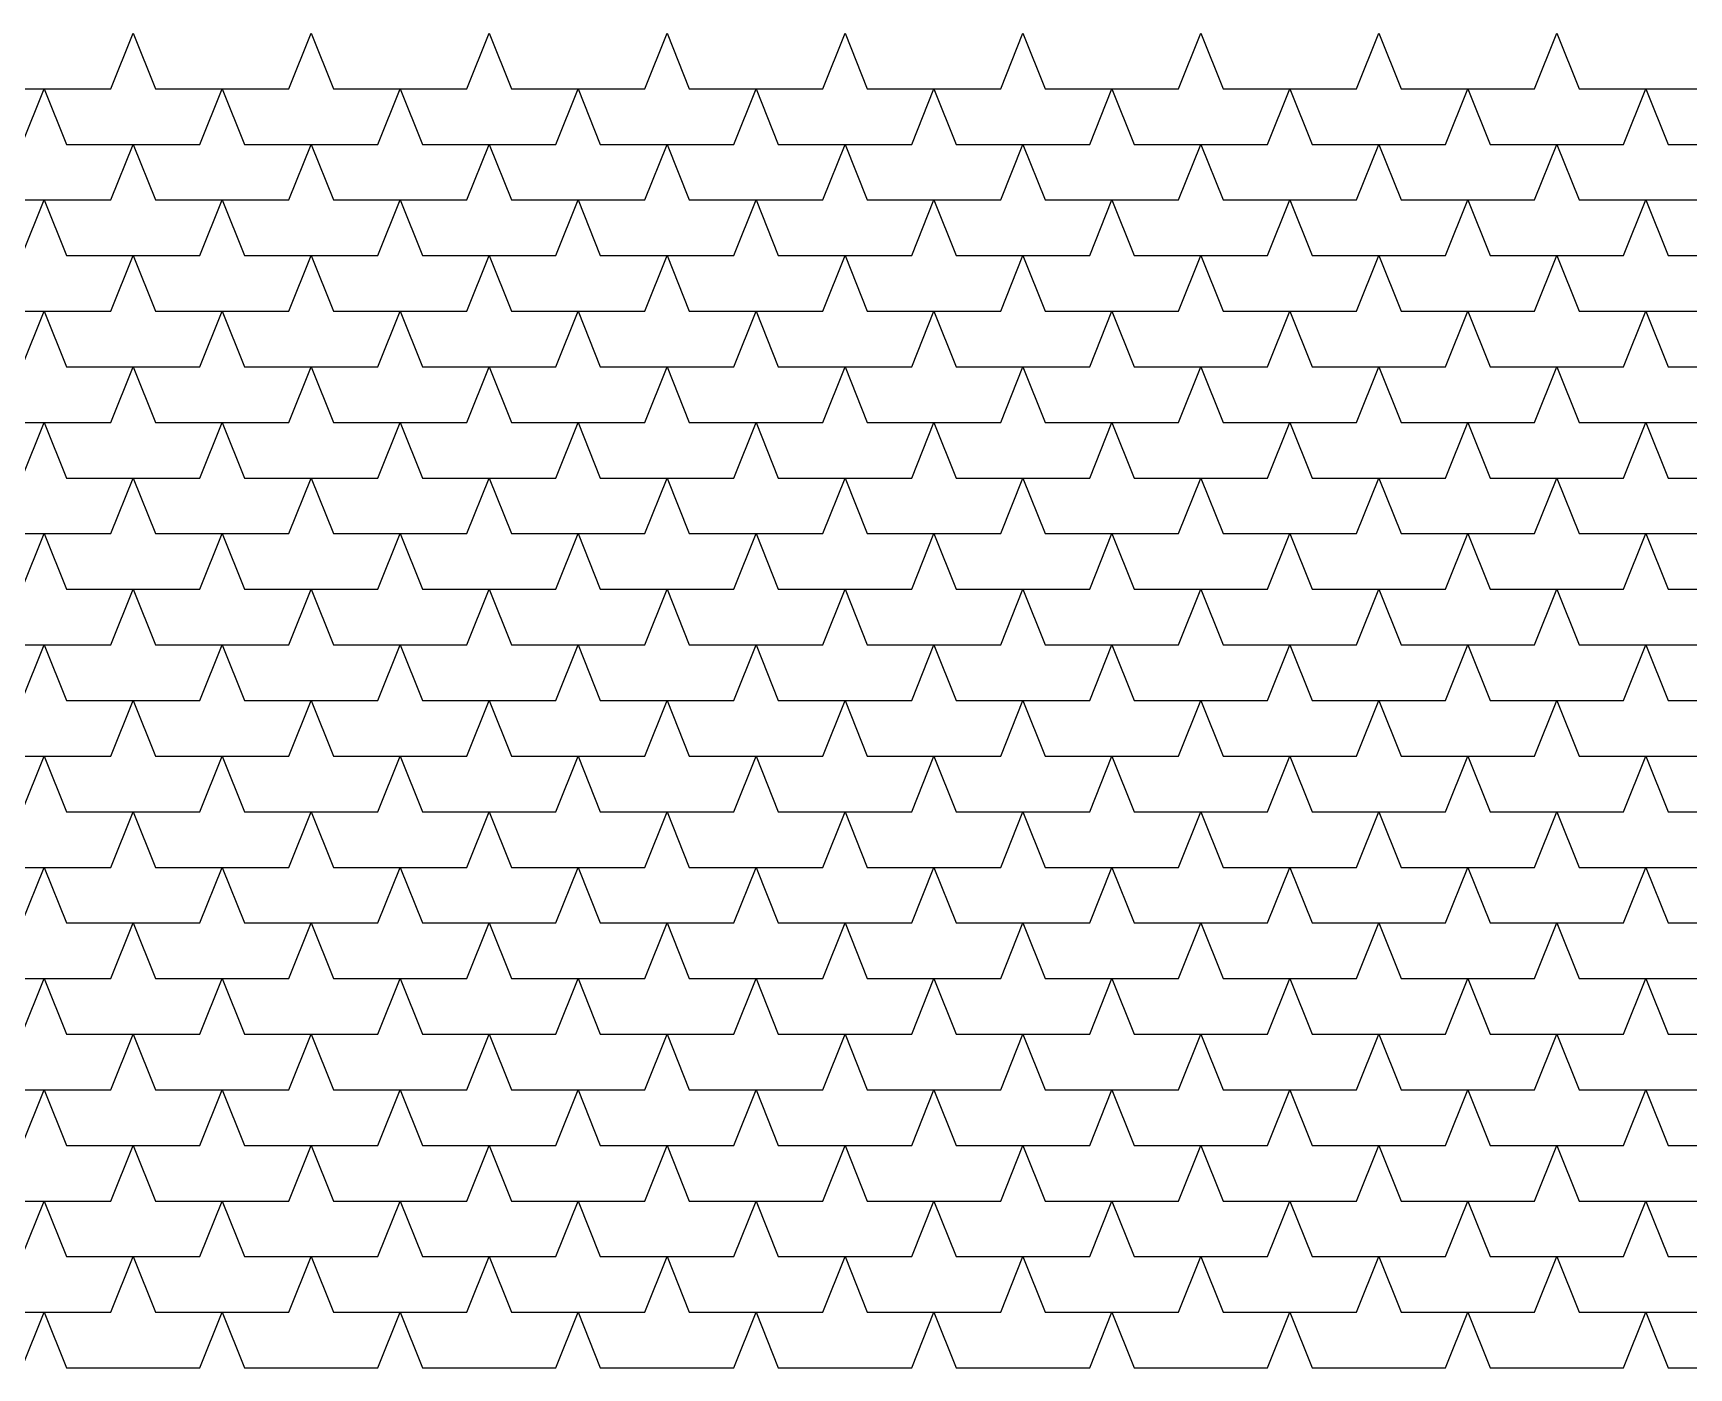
# Model space of a CAD drawing. Header units: inches. Extents: x 86794 to 87086, y 41803 to 41823.
# Drawn here: x 87026.601 to 87028.09, y 41816.78 to 41817.98 of the extents above; entities that cross this region are included whole.
import ezdxf

# ---------------------------------------------------------------- set-up
doc = ezdxf.new("R2010")
doc.units = ezdxf.units.IN
doc.header["$MEASUREMENT"] = 0

msp = doc.modelspace()

# ---------------------------------------------------------------- linework, layer by layer
at = {"color": 250}
for p, q in [((87026.6709, 41817.9295), (87026.6909, 41817.9795)), ((87026.6909, 41817.9795), (87026.7109, 41817.9295)), ((87026.8309, 41817.9295), (87026.8509, 41817.9795)), ((87026.8509, 41817.9795), (87026.8709, 41817.9295)), ((87026.9909, 41817.9295), (87027.0109, 41817.9795)), ((87027.0109, 41817.9795), (87027.0309, 41817.9295)), ((87027.1509, 41817.9295), (87027.1709, 41817.9795)), ((87027.1709, 41817.9795), (87027.1909, 41817.9295)), ((87027.3109, 41817.9295), (87027.3309, 41817.9795)), ((87027.3309, 41817.9795), (87027.3509, 41817.9295)), ((87027.4709, 41817.9295), (87027.4909, 41817.9795)), ((87027.4909, 41817.9795), (87027.5109, 41817.9295)), ((87027.6309, 41817.9295), (87027.6509, 41817.9795)), ((87027.6509, 41817.9795), (87027.6709, 41817.9295)), ((87027.7909, 41817.9295), (87027.8109, 41817.9795)), ((87027.8109, 41817.9795), (87027.8309, 41817.9295)), ((87027.9509, 41817.9295), (87027.9709, 41817.9795)), ((87027.9709, 41817.9795), (87027.9909, 41817.9295)), ((87026.5509, 41817.9295), (87026.6709, 41817.9295)), ((87026.5909, 41817.8795), (87026.6109, 41817.9295)), ((87026.6109, 41817.9295), (87026.6309, 41817.8795)), ((87026.7109, 41817.9295), (87026.8309, 41817.9295)), ((87026.7509, 41817.8795), (87026.7709, 41817.9295)), ((87026.7709, 41817.9295), (87026.7909, 41817.8795)), ((87026.8709, 41817.9295), (87026.9909, 41817.9295)), ((87026.9109, 41817.8795), (87026.9309, 41817.9295)), ((87026.9309, 41817.9295), (87026.9509, 41817.8795)), ((87027.0309, 41817.9295), (87027.1509, 41817.9295)), ((87027.0709, 41817.8795), (87027.0909, 41817.9295)), ((87027.0909, 41817.9295), (87027.1109, 41817.8795)), ((87027.1909, 41817.9295), (87027.3109, 41817.9295)), ((87027.2309, 41817.8795), (87027.2509, 41817.9295)), ((87027.2509, 41817.9295), (87027.2709, 41817.8795)), ((87027.3509, 41817.9295), (87027.4709, 41817.9295)), ((87027.3909, 41817.8795), (87027.4109, 41817.9295)), ((87027.4109, 41817.9295), (87027.4309, 41817.8795)), ((87027.5109, 41817.9295), (87027.6309, 41817.9295)), ((87027.5509, 41817.8795), (87027.5709, 41817.9295)), ((87027.5709, 41817.9295), (87027.5909, 41817.8795)), ((87027.6709, 41817.9295), (87027.7909, 41817.9295)), ((87027.7109, 41817.8795), (87027.7309, 41817.9295)), ((87027.7309, 41817.9295), (87027.7509, 41817.8795)), ((87027.8309, 41817.9295), (87027.9509, 41817.9295)), ((87027.8709, 41817.8795), (87027.8909, 41817.9295)), ((87027.8909, 41817.9295), (87027.9109, 41817.8795)), ((87027.9909, 41817.9295), (87028.1109, 41817.9295)), ((87028.0309, 41817.8795), (87028.0509, 41817.9295)), ((87028.0509, 41817.9295), (87028.0709, 41817.8795)), ((87026.6309, 41817.8795), (87026.7509, 41817.8795)), ((87026.6709, 41817.8295), (87026.6909, 41817.8795)), ((87026.6909, 41817.8795), (87026.7109, 41817.8295)), ((87026.7909, 41817.8795), (87026.9109, 41817.8795)), ((87026.8309, 41817.8295), (87026.8509, 41817.8795)), ((87026.8509, 41817.8795), (87026.8709, 41817.8295)), ((87026.9509, 41817.8795), (87027.0709, 41817.8795)), ((87026.9909, 41817.8295), (87027.0109, 41817.8795)), ((87027.0109, 41817.8795), (87027.0309, 41817.8295)), ((87027.1109, 41817.8795), (87027.2309, 41817.8795)), ((87027.1509, 41817.8295), (87027.1709, 41817.8795)), ((87027.1709, 41817.8795), (87027.1909, 41817.8295)), ((87027.2709, 41817.8795), (87027.3909, 41817.8795)), ((87027.3109, 41817.8295), (87027.3309, 41817.8795)), ((87027.3309, 41817.8795), (87027.3509, 41817.8295)), ((87027.4309, 41817.8795), (87027.5509, 41817.8795)), ((87027.4709, 41817.8295), (87027.4909, 41817.8795)), ((87027.4909, 41817.8795), (87027.5109, 41817.8295)), ((87027.5909, 41817.8795), (87027.7109, 41817.8795)), ((87027.6309, 41817.8295), (87027.6509, 41817.8795)), ((87027.6509, 41817.8795), (87027.6709, 41817.8295)), ((87027.7509, 41817.8795), (87027.8709, 41817.8795)), ((87027.7909, 41817.8295), (87027.8109, 41817.8795)), ((87027.8109, 41817.8795), (87027.8309, 41817.8295)), ((87027.9109, 41817.8795), (87028.0309, 41817.8795)), ((87027.9509, 41817.8295), (87027.9709, 41817.8795)), ((87027.9709, 41817.8795), (87027.9909, 41817.8295)), ((87028.0709, 41817.8795), (87028.1909, 41817.8795)), ((87026.5509, 41817.8295), (87026.6709, 41817.8295)), ((87026.5909, 41817.7795), (87026.6109, 41817.8295)), ((87026.6109, 41817.8295), (87026.6309, 41817.7795)), ((87026.7109, 41817.8295), (87026.8309, 41817.8295)), ((87026.7509, 41817.7795), (87026.7709, 41817.8295)), ((87026.7709, 41817.8295), (87026.7909, 41817.7795)), ((87026.8709, 41817.8295), (87026.9909, 41817.8295)), ((87026.9109, 41817.7795), (87026.9309, 41817.8295)), ((87026.9309, 41817.8295), (87026.9509, 41817.7795)), ((87027.0309, 41817.8295), (87027.1509, 41817.8295)), ((87027.0709, 41817.7795), (87027.0909, 41817.8295)), ((87027.0909, 41817.8295), (87027.1109, 41817.7795)), ((87027.1909, 41817.8295), (87027.3109, 41817.8295)), ((87027.2309, 41817.7795), (87027.2509, 41817.8295)), ((87027.2509, 41817.8295), (87027.2709, 41817.7795)), ((87027.3509, 41817.8295), (87027.4709, 41817.8295)), ((87027.3909, 41817.7795), (87027.4109, 41817.8295)), ((87027.4109, 41817.8295), (87027.4309, 41817.7795)), ((87027.5109, 41817.8295), (87027.6309, 41817.8295)), ((87027.5509, 41817.7795), (87027.5709, 41817.8295)), ((87027.5709, 41817.8295), (87027.5909, 41817.7795)), ((87027.6709, 41817.8295), (87027.7909, 41817.8295)), ((87027.7109, 41817.7795), (87027.7309, 41817.8295)), ((87027.7309, 41817.8295), (87027.7509, 41817.7795)), ((87027.8309, 41817.8295), (87027.9509, 41817.8295)), ((87027.8709, 41817.7795), (87027.8909, 41817.8295)), ((87027.8909, 41817.8295), (87027.9109, 41817.7795)), ((87027.9909, 41817.8295), (87028.1109, 41817.8295)), ((87028.0309, 41817.7795), (87028.0509, 41817.8295)), ((87028.0509, 41817.8295), (87028.0709, 41817.7795)), ((87026.6309, 41817.7795), (87026.7509, 41817.7795)), ((87026.6709, 41817.7295), (87026.6909, 41817.7795)), ((87026.6909, 41817.7795), (87026.7109, 41817.7295)), ((87026.7909, 41817.7795), (87026.9109, 41817.7795)), ((87026.8309, 41817.7295), (87026.8509, 41817.7795)), ((87026.8509, 41817.7795), (87026.8709, 41817.7295)), ((87026.9509, 41817.7795), (87027.0709, 41817.7795)), ((87026.9909, 41817.7295), (87027.0109, 41817.7795)), ((87027.0109, 41817.7795), (87027.0309, 41817.7295)), ((87027.1109, 41817.7795), (87027.2309, 41817.7795)), ((87027.1509, 41817.7295), (87027.1709, 41817.7795)), ((87027.1709, 41817.7795), (87027.1909, 41817.7295)), ((87027.2709, 41817.7795), (87027.3909, 41817.7795)), ((87027.3109, 41817.7295), (87027.3309, 41817.7795)), ((87027.3309, 41817.7795), (87027.3509, 41817.7295)), ((87027.4309, 41817.7795), (87027.5509, 41817.7795)), ((87027.4709, 41817.7295), (87027.4909, 41817.7795)), ((87027.4909, 41817.7795), (87027.5109, 41817.7295)), ((87027.5909, 41817.7795), (87027.7109, 41817.7795)), ((87027.6309, 41817.7295), (87027.6509, 41817.7795)), ((87027.6509, 41817.7795), (87027.6709, 41817.7295)), ((87027.7509, 41817.7795), (87027.8709, 41817.7795)), ((87027.7909, 41817.7295), (87027.8109, 41817.7795)), ((87027.8109, 41817.7795), (87027.8309, 41817.7295)), ((87027.9109, 41817.7795), (87028.0309, 41817.7795)), ((87027.9509, 41817.7295), (87027.9709, 41817.7795)), ((87027.9709, 41817.7795), (87027.9909, 41817.7295)), ((87028.0709, 41817.7795), (87028.1909, 41817.7795)), ((87026.5509, 41817.7295), (87026.6709, 41817.7295)), ((87026.5909, 41817.6795), (87026.6109, 41817.7295)), ((87026.6109, 41817.7295), (87026.6309, 41817.6795)), ((87026.7109, 41817.7295), (87026.8309, 41817.7295)), ((87026.7509, 41817.6795), (87026.7709, 41817.7295)), ((87026.7709, 41817.7295), (87026.7909, 41817.6795)), ((87026.8709, 41817.7295), (87026.9909, 41817.7295)), ((87026.9109, 41817.6795), (87026.9309, 41817.7295)), ((87026.9309, 41817.7295), (87026.9509, 41817.6795)), ((87027.0309, 41817.7295), (87027.1509, 41817.7295)), ((87027.0709, 41817.6795), (87027.0909, 41817.7295)), ((87027.0909, 41817.7295), (87027.1109, 41817.6795)), ((87027.1909, 41817.7295), (87027.3109, 41817.7295)), ((87027.2309, 41817.6795), (87027.2509, 41817.7295)), ((87027.2509, 41817.7295), (87027.2709, 41817.6795)), ((87027.3509, 41817.7295), (87027.4709, 41817.7295)), ((87027.3909, 41817.6795), (87027.4109, 41817.7295)), ((87027.4109, 41817.7295), (87027.4309, 41817.6795)), ((87027.5109, 41817.7295), (87027.6309, 41817.7295)), ((87027.5509, 41817.6795), (87027.5709, 41817.7295)), ((87027.5709, 41817.7295), (87027.5909, 41817.6795)), ((87027.6709, 41817.7295), (87027.7909, 41817.7295)), ((87027.7109, 41817.6795), (87027.7309, 41817.7295)), ((87027.7309, 41817.7295), (87027.7509, 41817.6795)), ((87027.8309, 41817.7295), (87027.9509, 41817.7295)), ((87027.8709, 41817.6795), (87027.8909, 41817.7295)), ((87027.8909, 41817.7295), (87027.9109, 41817.6795)), ((87027.9909, 41817.7295), (87028.1109, 41817.7295)), ((87028.0309, 41817.6795), (87028.0509, 41817.7295)), ((87028.0509, 41817.7295), (87028.0709, 41817.6795)), ((87026.6309, 41817.6795), (87026.7509, 41817.6795)), ((87026.6709, 41817.6295), (87026.6909, 41817.6795)), ((87026.6909, 41817.6795), (87026.7109, 41817.6295)), ((87026.7909, 41817.6795), (87026.9109, 41817.6795)), ((87026.8309, 41817.6295), (87026.8509, 41817.6795)), ((87026.8509, 41817.6795), (87026.8709, 41817.6295)), ((87026.9509, 41817.6795), (87027.0709, 41817.6795)), ((87026.9909, 41817.6295), (87027.0109, 41817.6795)), ((87027.0109, 41817.6795), (87027.0309, 41817.6295)), ((87027.1109, 41817.6795), (87027.2309, 41817.6795)), ((87027.1509, 41817.6295), (87027.1709, 41817.6795)), ((87027.1709, 41817.6795), (87027.1909, 41817.6295)), ((87027.2709, 41817.6795), (87027.3909, 41817.6795)), ((87027.3109, 41817.6295), (87027.3309, 41817.6795)), ((87027.3309, 41817.6795), (87027.3509, 41817.6295)), ((87027.4309, 41817.6795), (87027.5509, 41817.6795)), ((87027.4709, 41817.6295), (87027.4909, 41817.6795)), ((87027.4909, 41817.6795), (87027.5109, 41817.6295)), ((87027.5909, 41817.6795), (87027.7109, 41817.6795)), ((87027.6309, 41817.6295), (87027.6509, 41817.6795)), ((87027.6509, 41817.6795), (87027.6709, 41817.6295)), ((87027.7509, 41817.6795), (87027.8709, 41817.6795)), ((87027.7909, 41817.6295), (87027.8109, 41817.6795)), ((87027.8109, 41817.6795), (87027.8309, 41817.6295)), ((87027.9109, 41817.6795), (87028.0309, 41817.6795)), ((87027.9509, 41817.6295), (87027.9709, 41817.6795)), ((87027.9709, 41817.6795), (87027.9909, 41817.6295)), ((87028.0709, 41817.6795), (87028.1909, 41817.6795)), ((87026.5509, 41817.6295), (87026.6709, 41817.6295)), ((87026.5909, 41817.5795), (87026.6109, 41817.6295)), ((87026.6109, 41817.6295), (87026.6309, 41817.5795)), ((87026.7109, 41817.6295), (87026.8309, 41817.6295)), ((87026.7509, 41817.5795), (87026.7709, 41817.6295)), ((87026.7709, 41817.6295), (87026.7909, 41817.5795)), ((87026.8709, 41817.6295), (87026.9909, 41817.6295)), ((87026.9109, 41817.5795), (87026.9309, 41817.6295)), ((87026.9309, 41817.6295), (87026.9509, 41817.5795)), ((87027.0309, 41817.6295), (87027.1509, 41817.6295)), ((87027.0709, 41817.5795), (87027.0909, 41817.6295)), ((87027.0909, 41817.6295), (87027.1109, 41817.5795)), ((87027.1909, 41817.6295), (87027.3109, 41817.6295)), ((87027.2309, 41817.5795), (87027.2509, 41817.6295)), ((87027.2509, 41817.6295), (87027.2709, 41817.5795)), ((87027.3509, 41817.6295), (87027.4709, 41817.6295)), ((87027.3909, 41817.5795), (87027.4109, 41817.6295)), ((87027.4109, 41817.6295), (87027.4309, 41817.5795)), ((87027.5109, 41817.6295), (87027.6309, 41817.6295)), ((87027.5509, 41817.5795), (87027.5709, 41817.6295)), ((87027.5709, 41817.6295), (87027.5909, 41817.5795)), ((87027.6709, 41817.6295), (87027.7909, 41817.6295)), ((87027.7109, 41817.5795), (87027.7309, 41817.6295)), ((87027.7309, 41817.6295), (87027.7509, 41817.5795)), ((87027.8309, 41817.6295), (87027.9509, 41817.6295)), ((87027.8709, 41817.5795), (87027.8909, 41817.6295)), ((87027.8909, 41817.6295), (87027.9109, 41817.5795)), ((87027.9909, 41817.6295), (87028.1109, 41817.6295)), ((87028.0309, 41817.5795), (87028.0509, 41817.6295)), ((87028.0509, 41817.6295), (87028.0709, 41817.5795)), ((87026.6309, 41817.5795), (87026.7509, 41817.5795)), ((87026.6709, 41817.5295), (87026.6909, 41817.5795)), ((87026.6909, 41817.5795), (87026.7109, 41817.5295)), ((87026.7909, 41817.5795), (87026.9109, 41817.5795)), ((87026.8309, 41817.5295), (87026.8509, 41817.5795)), ((87026.8509, 41817.5795), (87026.8709, 41817.5295)), ((87026.9509, 41817.5795), (87027.0709, 41817.5795)), ((87026.9909, 41817.5295), (87027.0109, 41817.5795)), ((87027.0109, 41817.5795), (87027.0309, 41817.5295)), ((87027.1109, 41817.5795), (87027.2309, 41817.5795)), ((87027.1509, 41817.5295), (87027.1709, 41817.5795)), ((87027.1709, 41817.5795), (87027.1909, 41817.5295)), ((87027.2709, 41817.5795), (87027.3909, 41817.5795)), ((87027.3109, 41817.5295), (87027.3309, 41817.5795)), ((87027.3309, 41817.5795), (87027.3509, 41817.5295)), ((87027.4309, 41817.5795), (87027.5509, 41817.5795)), ((87027.4709, 41817.5295), (87027.4909, 41817.5795)), ((87027.4909, 41817.5795), (87027.5109, 41817.5295)), ((87027.5909, 41817.5795), (87027.7109, 41817.5795)), ((87027.6309, 41817.5295), (87027.6509, 41817.5795)), ((87027.6509, 41817.5795), (87027.6709, 41817.5295)), ((87027.7509, 41817.5795), (87027.8709, 41817.5795)), ((87027.7909, 41817.5295), (87027.8109, 41817.5795)), ((87027.8109, 41817.5795), (87027.8309, 41817.5295)), ((87027.9109, 41817.5795), (87028.0309, 41817.5795)), ((87027.9509, 41817.5295), (87027.9709, 41817.5795)), ((87027.9709, 41817.5795), (87027.9909, 41817.5295)), ((87028.0709, 41817.5795), (87028.1909, 41817.5795)), ((87026.5509, 41817.5295), (87026.6709, 41817.5295)), ((87026.5909, 41817.4795), (87026.6109, 41817.5295)), ((87026.6109, 41817.5295), (87026.6309, 41817.4795)), ((87026.7109, 41817.5295), (87026.8309, 41817.5295)), ((87026.7509, 41817.4795), (87026.7709, 41817.5295)), ((87026.7709, 41817.5295), (87026.7909, 41817.4795)), ((87026.8709, 41817.5295), (87026.9909, 41817.5295)), ((87026.9109, 41817.4795), (87026.9309, 41817.5295)), ((87026.9309, 41817.5295), (87026.9509, 41817.4795)), ((87027.0309, 41817.5295), (87027.1509, 41817.5295)), ((87027.0709, 41817.4795), (87027.0909, 41817.5295)), ((87027.0909, 41817.5295), (87027.1109, 41817.4795)), ((87027.1909, 41817.5295), (87027.3109, 41817.5295)), ((87027.2309, 41817.4795), (87027.2509, 41817.5295)), ((87027.2509, 41817.5295), (87027.2709, 41817.4795)), ((87027.3509, 41817.5295), (87027.4709, 41817.5295)), ((87027.3909, 41817.4795), (87027.4109, 41817.5295)), ((87027.4109, 41817.5295), (87027.4309, 41817.4795)), ((87027.5109, 41817.5295), (87027.6309, 41817.5295)), ((87027.5509, 41817.4795), (87027.5709, 41817.5295)), ((87027.5709, 41817.5295), (87027.5909, 41817.4795)), ((87027.6709, 41817.5295), (87027.7909, 41817.5295)), ((87027.7109, 41817.4795), (87027.7309, 41817.5295)), ((87027.7309, 41817.5295), (87027.7509, 41817.4795)), ((87027.8309, 41817.5295), (87027.9509, 41817.5295)), ((87027.8709, 41817.4795), (87027.8909, 41817.5295)), ((87027.8909, 41817.5295), (87027.9109, 41817.4795)), ((87027.9909, 41817.5295), (87028.1109, 41817.5295)), ((87028.0309, 41817.4795), (87028.0509, 41817.5295)), ((87028.0509, 41817.5295), (87028.0709, 41817.4795)), ((87026.6309, 41817.4795), (87026.7509, 41817.4795)), ((87026.6709, 41817.4295), (87026.6909, 41817.4795)), ((87026.6909, 41817.4795), (87026.7109, 41817.4295)), ((87026.7909, 41817.4795), (87026.9109, 41817.4795)), ((87026.8309, 41817.4295), (87026.8509, 41817.4795)), ((87026.8509, 41817.4795), (87026.8709, 41817.4295)), ((87026.9509, 41817.4795), (87027.0709, 41817.4795)), ((87026.9909, 41817.4295), (87027.0109, 41817.4795)), ((87027.0109, 41817.4795), (87027.0309, 41817.4295)), ((87027.1109, 41817.4795), (87027.2309, 41817.4795)), ((87027.1509, 41817.4295), (87027.1709, 41817.4795)), ((87027.1709, 41817.4795), (87027.1909, 41817.4295)), ((87027.2709, 41817.4795), (87027.3909, 41817.4795)), ((87027.3109, 41817.4295), (87027.3309, 41817.4795)), ((87027.3309, 41817.4795), (87027.3509, 41817.4295)), ((87027.4309, 41817.4795), (87027.5509, 41817.4795)), ((87027.4709, 41817.4295), (87027.4909, 41817.4795)), ((87027.4909, 41817.4795), (87027.5109, 41817.4295)), ((87027.5909, 41817.4795), (87027.7109, 41817.4795)), ((87027.6309, 41817.4295), (87027.6509, 41817.4795)), ((87027.6509, 41817.4795), (87027.6709, 41817.4295)), ((87027.7509, 41817.4795), (87027.8709, 41817.4795)), ((87027.7909, 41817.4295), (87027.8109, 41817.4795)), ((87027.8109, 41817.4795), (87027.8309, 41817.4295)), ((87027.9109, 41817.4795), (87028.0309, 41817.4795)), ((87027.9509, 41817.4295), (87027.9709, 41817.4795)), ((87027.9709, 41817.4795), (87027.9909, 41817.4295)), ((87028.0709, 41817.4795), (87028.1909, 41817.4795)), ((87026.5509, 41817.4295), (87026.6709, 41817.4295)), ((87026.5909, 41817.3795), (87026.6109, 41817.4295)), ((87026.6109, 41817.4295), (87026.6309, 41817.3795)), ((87026.7109, 41817.4295), (87026.8309, 41817.4295)), ((87026.7509, 41817.3795), (87026.7709, 41817.4295)), ((87026.7709, 41817.4295), (87026.7909, 41817.3795)), ((87026.8709, 41817.4295), (87026.9909, 41817.4295)), ((87026.9109, 41817.3795), (87026.9309, 41817.4295)), ((87026.9309, 41817.4295), (87026.9509, 41817.3795)), ((87027.0309, 41817.4295), (87027.1509, 41817.4295)), ((87027.0709, 41817.3795), (87027.0909, 41817.4295)), ((87027.0909, 41817.4295), (87027.1109, 41817.3795)), ((87027.1909, 41817.4295), (87027.3109, 41817.4295)), ((87027.2309, 41817.3795), (87027.2509, 41817.4295)), ((87027.2509, 41817.4295), (87027.2709, 41817.3795)), ((87027.3509, 41817.4295), (87027.4709, 41817.4295)), ((87027.3909, 41817.3795), (87027.4109, 41817.4295)), ((87027.4109, 41817.4295), (87027.4309, 41817.3795)), ((87027.5109, 41817.4295), (87027.6309, 41817.4295)), ((87027.5509, 41817.3795), (87027.5709, 41817.4295)), ((87027.5709, 41817.4295), (87027.5909, 41817.3795)), ((87027.6709, 41817.4295), (87027.7909, 41817.4295)), ((87027.7109, 41817.3795), (87027.7309, 41817.4295)), ((87027.7309, 41817.4295), (87027.7509, 41817.3795)), ((87027.8309, 41817.4295), (87027.9509, 41817.4295)), ((87027.8709, 41817.3795), (87027.8909, 41817.4295)), ((87027.8909, 41817.4295), (87027.9109, 41817.3795)), ((87027.9909, 41817.4295), (87028.1109, 41817.4295)), ((87028.0309, 41817.3795), (87028.0509, 41817.4295)), ((87028.0509, 41817.4295), (87028.0709, 41817.3795)), ((87026.6309, 41817.3795), (87026.7509, 41817.3795)), ((87026.6709, 41817.3295), (87026.6909, 41817.3795)), ((87026.6909, 41817.3795), (87026.7109, 41817.3295)), ((87026.7909, 41817.3795), (87026.9109, 41817.3795)), ((87026.8309, 41817.3295), (87026.8509, 41817.3795)), ((87026.8509, 41817.3795), (87026.8709, 41817.3295)), ((87026.9509, 41817.3795), (87027.0709, 41817.3795)), ((87026.9909, 41817.3295), (87027.0109, 41817.3795)), ((87027.0109, 41817.3795), (87027.0309, 41817.3295)), ((87027.1109, 41817.3795), (87027.2309, 41817.3795)), ((87027.1509, 41817.3295), (87027.1709, 41817.3795)), ((87027.1709, 41817.3795), (87027.1909, 41817.3295)), ((87027.2709, 41817.3795), (87027.3909, 41817.3795)), ((87027.3109, 41817.3295), (87027.3309, 41817.3795)), ((87027.3309, 41817.3795), (87027.3509, 41817.3295)), ((87027.4309, 41817.3795), (87027.5509, 41817.3795)), ((87027.4709, 41817.3295), (87027.4909, 41817.3795)), ((87027.4909, 41817.3795), (87027.5109, 41817.3295)), ((87027.5909, 41817.3795), (87027.7109, 41817.3795)), ((87027.6309, 41817.3295), (87027.6509, 41817.3795)), ((87027.6509, 41817.3795), (87027.6709, 41817.3295)), ((87027.7509, 41817.3795), (87027.8709, 41817.3795)), ((87027.7909, 41817.3295), (87027.8109, 41817.3795)), ((87027.8109, 41817.3795), (87027.8309, 41817.3295)), ((87027.9109, 41817.3795), (87028.0309, 41817.3795)), ((87027.9509, 41817.3295), (87027.9709, 41817.3795)), ((87027.9709, 41817.3795), (87027.9909, 41817.3295)), ((87028.0709, 41817.3795), (87028.1909, 41817.3795)), ((87026.5509, 41817.3295), (87026.6709, 41817.3295)), ((87026.5909, 41817.2795), (87026.6109, 41817.3295)), ((87026.6109, 41817.3295), (87026.6309, 41817.2795)), ((87026.7109, 41817.3295), (87026.8309, 41817.3295)), ((87026.7509, 41817.2795), (87026.7709, 41817.3295)), ((87026.7709, 41817.3295), (87026.7909, 41817.2795)), ((87026.8709, 41817.3295), (87026.9909, 41817.3295)), ((87026.9109, 41817.2795), (87026.9309, 41817.3295)), ((87026.9309, 41817.3295), (87026.9509, 41817.2795)), ((87027.0309, 41817.3295), (87027.1509, 41817.3295)), ((87027.0709, 41817.2795), (87027.0909, 41817.3295)), ((87027.0909, 41817.3295), (87027.1109, 41817.2795)), ((87027.1909, 41817.3295), (87027.3109, 41817.3295)), ((87027.2309, 41817.2795), (87027.2509, 41817.3295)), ((87027.2509, 41817.3295), (87027.2709, 41817.2795)), ((87027.3509, 41817.3295), (87027.4709, 41817.3295)), ((87027.3909, 41817.2795), (87027.4109, 41817.3295)), ((87027.4109, 41817.3295), (87027.4309, 41817.2795)), ((87027.5109, 41817.3295), (87027.6309, 41817.3295)), ((87027.5509, 41817.2795), (87027.5709, 41817.3295)), ((87027.5709, 41817.3295), (87027.5909, 41817.2795)), ((87027.6709, 41817.3295), (87027.7909, 41817.3295)), ((87027.7109, 41817.2795), (87027.7309, 41817.3295)), ((87027.7309, 41817.3295), (87027.7509, 41817.2795)), ((87027.8309, 41817.3295), (87027.9509, 41817.3295)), ((87027.8709, 41817.2795), (87027.8909, 41817.3295)), ((87027.8909, 41817.3295), (87027.9109, 41817.2795)), ((87027.9909, 41817.3295), (87028.1109, 41817.3295)), ((87028.0309, 41817.2795), (87028.0509, 41817.3295)), ((87028.0509, 41817.3295), (87028.0709, 41817.2795)), ((87026.6309, 41817.2795), (87026.7509, 41817.2795)), ((87026.6709, 41817.2295), (87026.6909, 41817.2795)), ((87026.6909, 41817.2795), (87026.7109, 41817.2295)), ((87026.7909, 41817.2795), (87026.9109, 41817.2795)), ((87026.8309, 41817.2295), (87026.8509, 41817.2795)), ((87026.8509, 41817.2795), (87026.8709, 41817.2295)), ((87026.9509, 41817.2795), (87027.0709, 41817.2795)), ((87026.9909, 41817.2295), (87027.0109, 41817.2795)), ((87027.0109, 41817.2795), (87027.0309, 41817.2295)), ((87027.1109, 41817.2795), (87027.2309, 41817.2795)), ((87027.1509, 41817.2295), (87027.1709, 41817.2795)), ((87027.1709, 41817.2795), (87027.1909, 41817.2295)), ((87027.2709, 41817.2795), (87027.3909, 41817.2795)), ((87027.3109, 41817.2295), (87027.3309, 41817.2795)), ((87027.3309, 41817.2795), (87027.3509, 41817.2295)), ((87027.4309, 41817.2795), (87027.5509, 41817.2795)), ((87027.4709, 41817.2295), (87027.4909, 41817.2795)), ((87027.4909, 41817.2795), (87027.5109, 41817.2295)), ((87027.5909, 41817.2795), (87027.7109, 41817.2795)), ((87027.6309, 41817.2295), (87027.6509, 41817.2795)), ((87027.6509, 41817.2795), (87027.6709, 41817.2295)), ((87027.7509, 41817.2795), (87027.8709, 41817.2795)), ((87027.7909, 41817.2295), (87027.8109, 41817.2795)), ((87027.8109, 41817.2795), (87027.8309, 41817.2295)), ((87027.9109, 41817.2795), (87028.0309, 41817.2795)), ((87027.9509, 41817.2295), (87027.9709, 41817.2795)), ((87027.9709, 41817.2795), (87027.9909, 41817.2295)), ((87028.0709, 41817.2795), (87028.1909, 41817.2795)), ((87026.5509, 41817.2295), (87026.6709, 41817.2295)), ((87026.5909, 41817.1795), (87026.6109, 41817.2295)), ((87026.6109, 41817.2295), (87026.6309, 41817.1795)), ((87026.7109, 41817.2295), (87026.8309, 41817.2295)), ((87026.7509, 41817.1795), (87026.7709, 41817.2295)), ((87026.7709, 41817.2295), (87026.7909, 41817.1795)), ((87026.8709, 41817.2295), (87026.9909, 41817.2295)), ((87026.9109, 41817.1795), (87026.9309, 41817.2295)), ((87026.9309, 41817.2295), (87026.9509, 41817.1795)), ((87027.0309, 41817.2295), (87027.1509, 41817.2295)), ((87027.0709, 41817.1795), (87027.0909, 41817.2295)), ((87027.0909, 41817.2295), (87027.1109, 41817.1795)), ((87027.1909, 41817.2295), (87027.3109, 41817.2295)), ((87027.2309, 41817.1795), (87027.2509, 41817.2295)), ((87027.2509, 41817.2295), (87027.2709, 41817.1795)), ((87027.3509, 41817.2295), (87027.4709, 41817.2295)), ((87027.3909, 41817.1795), (87027.4109, 41817.2295)), ((87027.4109, 41817.2295), (87027.4309, 41817.1795)), ((87027.5109, 41817.2295), (87027.6309, 41817.2295)), ((87027.5509, 41817.1795), (87027.5709, 41817.2295)), ((87027.5709, 41817.2295), (87027.5909, 41817.1795)), ((87027.6709, 41817.2295), (87027.7909, 41817.2295)), ((87027.7109, 41817.1795), (87027.7309, 41817.2295)), ((87027.7309, 41817.2295), (87027.7509, 41817.1795)), ((87027.8309, 41817.2295), (87027.9509, 41817.2295)), ((87027.8709, 41817.1795), (87027.8909, 41817.2295)), ((87027.8909, 41817.2295), (87027.9109, 41817.1795)), ((87027.9909, 41817.2295), (87028.1109, 41817.2295)), ((87028.0309, 41817.1795), (87028.0509, 41817.2295)), ((87028.0509, 41817.2295), (87028.0709, 41817.1795)), ((87026.6309, 41817.1795), (87026.7509, 41817.1795)), ((87026.6709, 41817.1295), (87026.6909, 41817.1795)), ((87026.6909, 41817.1795), (87026.7109, 41817.1295)), ((87026.7909, 41817.1795), (87026.9109, 41817.1795)), ((87026.8309, 41817.1295), (87026.8509, 41817.1795)), ((87026.8509, 41817.1795), (87026.8709, 41817.1295)), ((87026.9509, 41817.1795), (87027.0709, 41817.1795)), ((87026.9909, 41817.1295), (87027.0109, 41817.1795)), ((87027.0109, 41817.1795), (87027.0309, 41817.1295)), ((87027.1109, 41817.1795), (87027.2309, 41817.1795)), ((87027.1509, 41817.1295), (87027.1709, 41817.1795)), ((87027.1709, 41817.1795), (87027.1909, 41817.1295)), ((87027.2709, 41817.1795), (87027.3909, 41817.1795)), ((87027.3109, 41817.1295), (87027.3309, 41817.1795)), ((87027.3309, 41817.1795), (87027.3509, 41817.1295)), ((87027.4309, 41817.1795), (87027.5509, 41817.1795)), ((87027.4709, 41817.1295), (87027.4909, 41817.1795)), ((87027.4909, 41817.1795), (87027.5109, 41817.1295)), ((87027.5909, 41817.1795), (87027.7109, 41817.1795)), ((87027.6309, 41817.1295), (87027.6509, 41817.1795)), ((87027.6509, 41817.1795), (87027.6709, 41817.1295)), ((87027.7509, 41817.1795), (87027.8709, 41817.1795)), ((87027.7909, 41817.1295), (87027.8109, 41817.1795)), ((87027.8109, 41817.1795), (87027.8309, 41817.1295)), ((87027.9109, 41817.1795), (87028.0309, 41817.1795)), ((87027.9509, 41817.1295), (87027.9709, 41817.1795)), ((87027.9709, 41817.1795), (87027.9909, 41817.1295)), ((87028.0709, 41817.1795), (87028.1909, 41817.1795)), ((87026.5509, 41817.1295), (87026.6709, 41817.1295)), ((87026.5909, 41817.0795), (87026.6109, 41817.1295)), ((87026.6109, 41817.1295), (87026.6309, 41817.0795)), ((87026.7109, 41817.1295), (87026.8309, 41817.1295)), ((87026.7509, 41817.0795), (87026.7709, 41817.1295)), ((87026.7709, 41817.1295), (87026.7909, 41817.0795)), ((87026.8709, 41817.1295), (87026.9909, 41817.1295)), ((87026.9109, 41817.0795), (87026.9309, 41817.1295)), ((87026.9309, 41817.1295), (87026.9509, 41817.0795)), ((87027.0309, 41817.1295), (87027.1509, 41817.1295)), ((87027.0709, 41817.0795), (87027.0909, 41817.1295)), ((87027.0909, 41817.1295), (87027.1109, 41817.0795)), ((87027.1909, 41817.1295), (87027.3109, 41817.1295)), ((87027.2309, 41817.0795), (87027.2509, 41817.1295)), ((87027.2509, 41817.1295), (87027.2709, 41817.0795)), ((87027.3509, 41817.1295), (87027.4709, 41817.1295)), ((87027.3909, 41817.0795), (87027.4109, 41817.1295)), ((87027.4109, 41817.1295), (87027.4309, 41817.0795)), ((87027.5109, 41817.1295), (87027.6309, 41817.1295)), ((87027.5509, 41817.0795), (87027.5709, 41817.1295)), ((87027.5709, 41817.1295), (87027.5909, 41817.0795)), ((87027.6709, 41817.1295), (87027.7909, 41817.1295)), ((87027.7109, 41817.0795), (87027.7309, 41817.1295)), ((87027.7309, 41817.1295), (87027.7509, 41817.0795)), ((87027.8309, 41817.1295), (87027.9509, 41817.1295)), ((87027.8709, 41817.0795), (87027.8909, 41817.1295)), ((87027.8909, 41817.1295), (87027.9109, 41817.0795)), ((87027.9909, 41817.1295), (87028.1109, 41817.1295)), ((87028.0309, 41817.0795), (87028.0509, 41817.1295)), ((87028.0509, 41817.1295), (87028.0709, 41817.0795)), ((87026.6309, 41817.0795), (87026.7509, 41817.0795)), ((87026.6709, 41817.0295), (87026.6909, 41817.0795)), ((87026.6909, 41817.0795), (87026.7109, 41817.0295)), ((87026.7909, 41817.0795), (87026.9109, 41817.0795)), ((87026.8309, 41817.0295), (87026.8509, 41817.0795)), ((87026.8509, 41817.0795), (87026.8709, 41817.0295)), ((87026.9509, 41817.0795), (87027.0709, 41817.0795)), ((87026.9909, 41817.0295), (87027.0109, 41817.0795)), ((87027.0109, 41817.0795), (87027.0309, 41817.0295)), ((87027.1109, 41817.0795), (87027.2309, 41817.0795)), ((87027.1509, 41817.0295), (87027.1709, 41817.0795)), ((87027.1709, 41817.0795), (87027.1909, 41817.0295)), ((87027.2709, 41817.0795), (87027.3909, 41817.0795)), ((87027.3109, 41817.0295), (87027.3309, 41817.0795)), ((87027.3309, 41817.0795), (87027.3509, 41817.0295)), ((87027.4309, 41817.0795), (87027.5509, 41817.0795)), ((87027.4709, 41817.0295), (87027.4909, 41817.0795)), ((87027.4909, 41817.0795), (87027.5109, 41817.0295)), ((87027.5909, 41817.0795), (87027.7109, 41817.0795)), ((87027.6309, 41817.0295), (87027.6509, 41817.0795)), ((87027.6509, 41817.0795), (87027.6709, 41817.0295)), ((87027.7509, 41817.0795), (87027.8709, 41817.0795)), ((87027.7909, 41817.0295), (87027.8109, 41817.0795)), ((87027.8109, 41817.0795), (87027.8309, 41817.0295)), ((87027.9109, 41817.0795), (87028.0309, 41817.0795)), ((87027.9509, 41817.0295), (87027.9709, 41817.0795)), ((87027.9709, 41817.0795), (87027.9909, 41817.0295)), ((87028.0709, 41817.0795), (87028.1909, 41817.0795)), ((87026.5509, 41817.0295), (87026.6709, 41817.0295)), ((87026.5909, 41816.9795), (87026.6109, 41817.0295)), ((87026.6109, 41817.0295), (87026.6309, 41816.9795)), ((87026.7109, 41817.0295), (87026.8309, 41817.0295)), ((87026.7509, 41816.9795), (87026.7709, 41817.0295)), ((87026.7709, 41817.0295), (87026.7909, 41816.9795)), ((87026.8709, 41817.0295), (87026.9909, 41817.0295)), ((87026.9109, 41816.9795), (87026.9309, 41817.0295)), ((87026.9309, 41817.0295), (87026.9509, 41816.9795)), ((87027.0309, 41817.0295), (87027.1509, 41817.0295)), ((87027.0709, 41816.9795), (87027.0909, 41817.0295)), ((87027.0909, 41817.0295), (87027.1109, 41816.9795)), ((87027.1909, 41817.0295), (87027.3109, 41817.0295)), ((87027.2309, 41816.9795), (87027.2509, 41817.0295)), ((87027.2509, 41817.0295), (87027.2709, 41816.9795)), ((87027.3509, 41817.0295), (87027.4709, 41817.0295)), ((87027.3909, 41816.9795), (87027.4109, 41817.0295)), ((87027.4109, 41817.0295), (87027.4309, 41816.9795)), ((87027.5109, 41817.0295), (87027.6309, 41817.0295)), ((87027.5509, 41816.9795), (87027.5709, 41817.0295)), ((87027.5709, 41817.0295), (87027.5909, 41816.9795)), ((87027.6709, 41817.0295), (87027.7909, 41817.0295)), ((87027.7109, 41816.9795), (87027.7309, 41817.0295)), ((87027.7309, 41817.0295), (87027.7509, 41816.9795)), ((87027.8309, 41817.0295), (87027.9509, 41817.0295)), ((87027.8709, 41816.9795), (87027.8909, 41817.0295)), ((87027.8909, 41817.0295), (87027.9109, 41816.9795)), ((87027.9909, 41817.0295), (87028.1109, 41817.0295)), ((87028.0309, 41816.9795), (87028.0509, 41817.0295)), ((87028.0509, 41817.0295), (87028.0709, 41816.9795)), ((87026.6309, 41816.9795), (87026.7509, 41816.9795)), ((87026.6709, 41816.9295), (87026.6909, 41816.9795)), ((87026.6909, 41816.9795), (87026.7109, 41816.9295)), ((87026.7909, 41816.9795), (87026.9109, 41816.9795)), ((87026.8309, 41816.9295), (87026.8509, 41816.9795)), ((87026.8509, 41816.9795), (87026.8709, 41816.9295)), ((87026.9509, 41816.9795), (87027.0709, 41816.9795)), ((87026.9909, 41816.9295), (87027.0109, 41816.9795)), ((87027.0109, 41816.9795), (87027.0309, 41816.9295)), ((87027.1109, 41816.9795), (87027.2309, 41816.9795)), ((87027.1509, 41816.9295), (87027.1709, 41816.9795)), ((87027.1709, 41816.9795), (87027.1909, 41816.9295)), ((87027.2709, 41816.9795), (87027.3909, 41816.9795)), ((87027.3109, 41816.9295), (87027.3309, 41816.9795)), ((87027.3309, 41816.9795), (87027.3509, 41816.9295)), ((87027.4309, 41816.9795), (87027.5509, 41816.9795)), ((87027.4709, 41816.9295), (87027.4909, 41816.9795)), ((87027.4909, 41816.9795), (87027.5109, 41816.9295)), ((87027.5909, 41816.9795), (87027.7109, 41816.9795)), ((87027.6309, 41816.9295), (87027.6509, 41816.9795)), ((87027.6509, 41816.9795), (87027.6709, 41816.9295)), ((87027.7509, 41816.9795), (87027.8709, 41816.9795)), ((87027.7909, 41816.9295), (87027.8109, 41816.9795)), ((87027.8109, 41816.9795), (87027.8309, 41816.9295)), ((87027.9109, 41816.9795), (87028.0309, 41816.9795)), ((87027.9509, 41816.9295), (87027.9709, 41816.9795)), ((87027.9709, 41816.9795), (87027.9909, 41816.9295)), ((87028.0709, 41816.9795), (87028.1909, 41816.9795)), ((87026.5509, 41816.9295), (87026.6709, 41816.9295)), ((87026.5909, 41816.8795), (87026.6109, 41816.9295)), ((87026.6109, 41816.9295), (87026.6309, 41816.8795)), ((87026.7109, 41816.9295), (87026.8309, 41816.9295)), ((87026.7509, 41816.8795), (87026.7709, 41816.9295)), ((87026.7709, 41816.9295), (87026.7909, 41816.8795)), ((87026.8709, 41816.9295), (87026.9909, 41816.9295)), ((87026.9109, 41816.8795), (87026.9309, 41816.9295)), ((87026.9309, 41816.9295), (87026.9509, 41816.8795)), ((87027.0309, 41816.9295), (87027.1509, 41816.9295)), ((87027.0709, 41816.8795), (87027.0909, 41816.9295)), ((87027.0909, 41816.9295), (87027.1109, 41816.8795)), ((87027.1909, 41816.9295), (87027.3109, 41816.9295)), ((87027.2309, 41816.8795), (87027.2509, 41816.9295)), ((87027.2509, 41816.9295), (87027.2709, 41816.8795)), ((87027.3509, 41816.9295), (87027.4709, 41816.9295)), ((87027.3909, 41816.8795), (87027.4109, 41816.9295)), ((87027.4109, 41816.9295), (87027.4309, 41816.8795)), ((87027.5109, 41816.9295), (87027.6309, 41816.9295)), ((87027.5509, 41816.8795), (87027.5709, 41816.9295)), ((87027.5709, 41816.9295), (87027.5909, 41816.8795)), ((87027.6709, 41816.9295), (87027.7909, 41816.9295)), ((87027.7109, 41816.8795), (87027.7309, 41816.9295)), ((87027.7309, 41816.9295), (87027.7509, 41816.8795)), ((87027.8309, 41816.9295), (87027.9509, 41816.9295)), ((87027.8709, 41816.8795), (87027.8909, 41816.9295)), ((87027.8909, 41816.9295), (87027.9109, 41816.8795)), ((87027.9909, 41816.9295), (87028.1109, 41816.9295)), ((87028.0309, 41816.8795), (87028.0509, 41816.9295)), ((87028.0509, 41816.9295), (87028.0709, 41816.8795)), ((87026.6309, 41816.8795), (87026.7509, 41816.8795)), ((87026.6709, 41816.8295), (87026.6909, 41816.8795)), ((87026.6909, 41816.8795), (87026.7109, 41816.8295)), ((87026.7909, 41816.8795), (87026.9109, 41816.8795)), ((87026.8309, 41816.8295), (87026.8509, 41816.8795)), ((87026.8509, 41816.8795), (87026.8709, 41816.8295)), ((87026.9509, 41816.8795), (87027.0709, 41816.8795)), ((87026.9909, 41816.8295), (87027.0109, 41816.8795)), ((87027.0109, 41816.8795), (87027.0309, 41816.8295)), ((87027.1109, 41816.8795), (87027.2309, 41816.8795)), ((87027.1509, 41816.8295), (87027.1709, 41816.8795)), ((87027.1709, 41816.8795), (87027.1909, 41816.8295)), ((87027.2709, 41816.8795), (87027.3909, 41816.8795)), ((87027.3109, 41816.8295), (87027.3309, 41816.8795)), ((87027.3309, 41816.8795), (87027.3509, 41816.8295)), ((87027.4309, 41816.8795), (87027.5509, 41816.8795)), ((87027.4709, 41816.8295), (87027.4909, 41816.8795)), ((87027.4909, 41816.8795), (87027.5109, 41816.8295)), ((87027.5909, 41816.8795), (87027.7109, 41816.8795)), ((87027.6309, 41816.8295), (87027.6509, 41816.8795)), ((87027.6509, 41816.8795), (87027.6709, 41816.8295)), ((87027.7509, 41816.8795), (87027.8709, 41816.8795)), ((87027.7909, 41816.8295), (87027.8109, 41816.8795)), ((87027.8109, 41816.8795), (87027.8309, 41816.8295)), ((87027.9109, 41816.8795), (87028.0309, 41816.8795)), ((87027.9509, 41816.8295), (87027.9709, 41816.8795)), ((87027.9709, 41816.8795), (87027.9909, 41816.8295)), ((87028.0709, 41816.8795), (87028.1909, 41816.8795)), ((87026.5509, 41816.8295), (87026.6709, 41816.8295)), ((87026.5909, 41816.7795), (87026.6109, 41816.8295)), ((87026.6109, 41816.8295), (87026.6309, 41816.7795)), ((87026.7109, 41816.8295), (87026.8309, 41816.8295)), ((87026.7509, 41816.7795), (87026.7709, 41816.8295)), ((87026.7709, 41816.8295), (87026.7909, 41816.7795)), ((87026.8709, 41816.8295), (87026.9909, 41816.8295)), ((87026.9109, 41816.7795), (87026.9309, 41816.8295)), ((87026.9309, 41816.8295), (87026.9509, 41816.7795)), ((87027.0309, 41816.8295), (87027.1509, 41816.8295)), ((87027.0709, 41816.7795), (87027.0909, 41816.8295)), ((87027.0909, 41816.8295), (87027.1109, 41816.7795)), ((87027.1909, 41816.8295), (87027.3109, 41816.8295)), ((87027.2309, 41816.7795), (87027.2509, 41816.8295)), ((87027.2509, 41816.8295), (87027.2709, 41816.7795)), ((87027.3509, 41816.8295), (87027.4709, 41816.8295)), ((87027.3909, 41816.7795), (87027.4109, 41816.8295)), ((87027.4109, 41816.8295), (87027.4309, 41816.7795)), ((87027.5109, 41816.8295), (87027.6309, 41816.8295)), ((87027.5509, 41816.7795), (87027.5709, 41816.8295)), ((87027.5709, 41816.8295), (87027.5909, 41816.7795)), ((87027.6709, 41816.8295), (87027.7909, 41816.8295)), ((87027.7109, 41816.7795), (87027.7309, 41816.8295)), ((87027.7309, 41816.8295), (87027.7509, 41816.7795)), ((87027.8309, 41816.8295), (87027.9509, 41816.8295)), ((87027.8709, 41816.7795), (87027.8909, 41816.8295)), ((87027.8909, 41816.8295), (87027.9109, 41816.7795)), ((87027.9909, 41816.8295), (87028.1109, 41816.8295)), ((87028.0309, 41816.7795), (87028.0509, 41816.8295)), ((87028.0509, 41816.8295), (87028.0709, 41816.7795)), ((87026.6309, 41816.7795), (87026.7509, 41816.7795)), ((87026.7909, 41816.7795), (87026.9109, 41816.7795)), ((87026.9509, 41816.7795), (87027.0709, 41816.7795)), ((87027.1109, 41816.7795), (87027.2309, 41816.7795)), ((87027.2709, 41816.7795), (87027.3909, 41816.7795)), ((87027.4309, 41816.7795), (87027.5509, 41816.7795)), ((87027.5909, 41816.7795), (87027.7109, 41816.7795)), ((87027.7509, 41816.7795), (87027.8709, 41816.7795)), ((87027.9109, 41816.7795), (87028.0309, 41816.7795)), ((87028.0709, 41816.7795), (87028.1909, 41816.7795))]:
    msp.add_line(p, q, dxfattribs=at)

doc.saveas('drawing.dxf')
